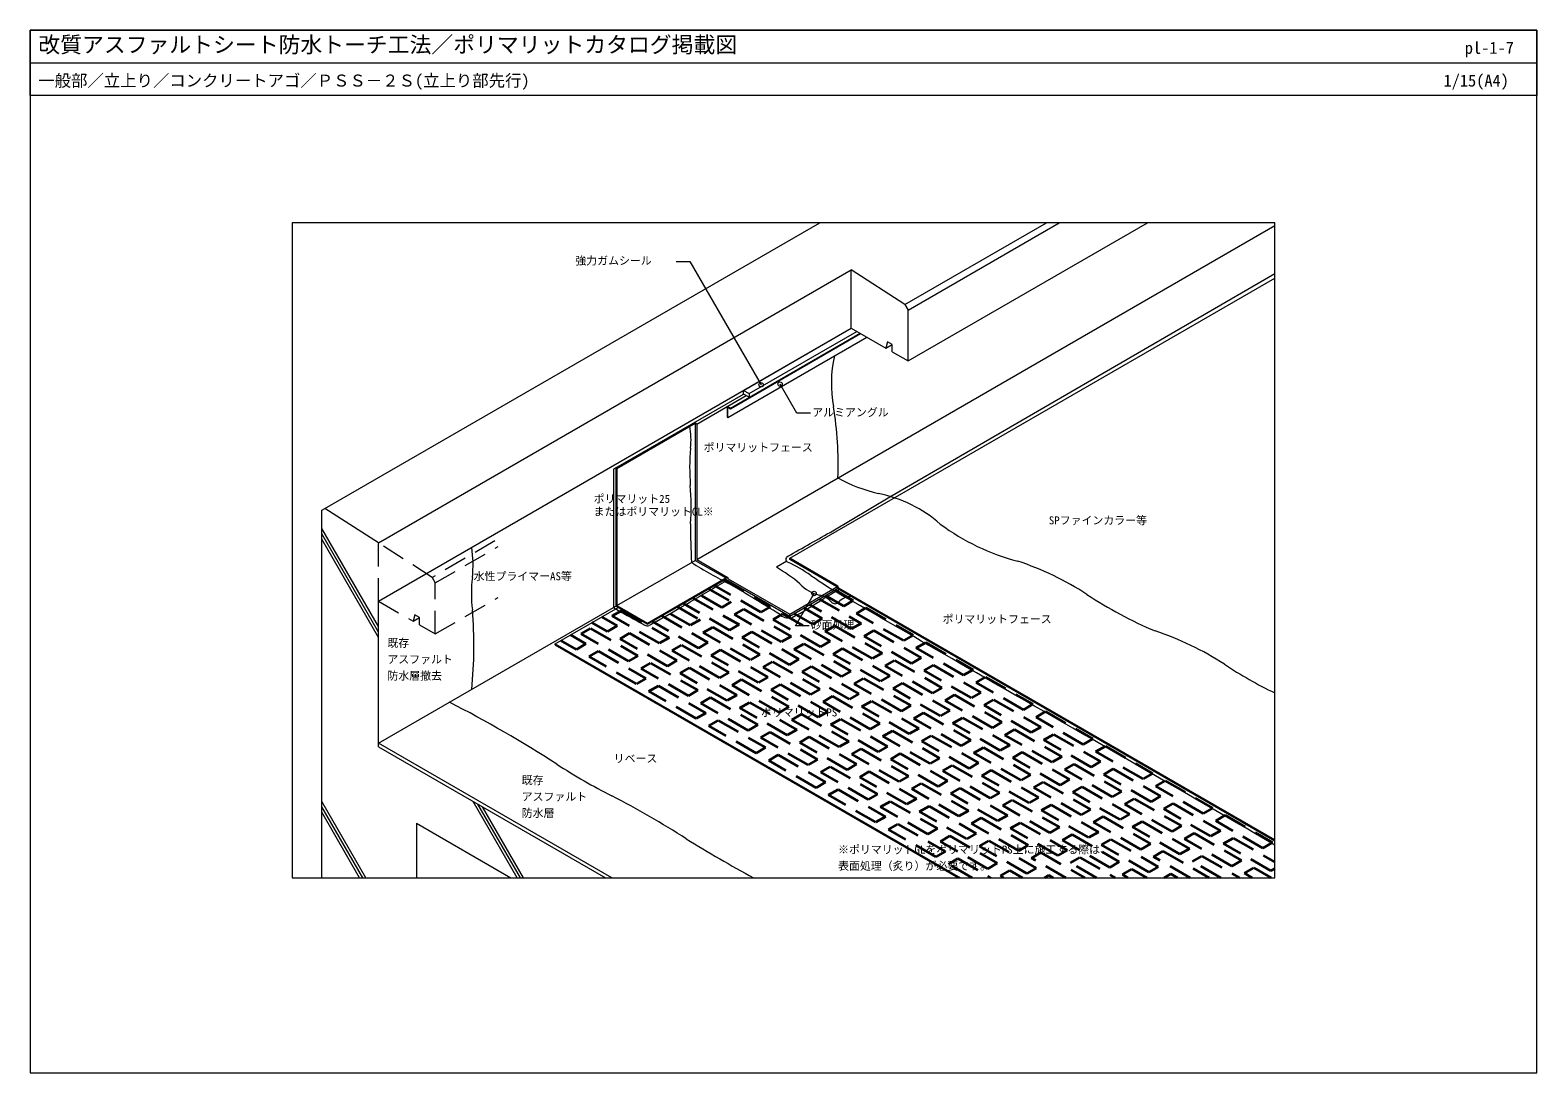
# Model space of a CAD drawing. Units: millimetres, scale not verified. Extents: x -2070 to 2070, y -1433 to 1432.
import ezdxf
from ezdxf.enums import TextEntityAlignment as Align

# ---------------------------------------------------------------- set-up
doc = ezdxf.new("R2010")
doc.units = ezdxf.units.MM
doc.header["$LTSCALE"] = 5
doc.linetypes.add('USER1', pattern=[19.05, 12.7, -6.35])
for name, color, linetype, lineweight in [('0-0_0', 7, 'Continuous', 18), ('0-1_WAKU', 7, 'Continuous', 18), ('0-2_KUTAI', 3, 'Continuous', 18), ('0-3_MOJI', 7, 'Continuous', 18), ('0-4_HATCH', 9, 'Continuous', 18), ('0-5_BOUSUI', 1, 'Continuous', 18), ('0-6_kanamono', 4, 'Continuous', 18), ('0-7_bousui2', 7, 'USER1', 35)]:
    doc.layers.add(name, color=color, linetype=linetype, lineweight=lineweight)
doc.styles.add('ＭＳ ゴシック', font='')
doc.styles.get('ＭＳ ゴシック').set_extended_font_data('MS Gothic')

msp = doc.modelspace()

# ---------------------------------------------------------------- linework, layer by layer
at = {"layer": '0-0_0'}
msp.add_line((-2069.998, 1342.473), (2070.002, 1342.473), dxfattribs=at)
msp.add_lwpolyline([(-1349.998, -896.549), (1350.002, -896.549), (1350.002, 903.451), (-1349.998, 903.451)], close=True, dxfattribs=at)
at = {"layer": '0-1_WAKU'}
for points in [[(-2069.998, -1432.527), (2070.002, -1432.527), (2070.002, 1432.473), (-2069.998, 1432.473)], [(2070.002, 1252.473), (-2069.998, 1252.473), (-2069.998, 1432.473), (2070.002, 1432.473)]]:
    msp.add_lwpolyline(points, close=True, dxfattribs=at)
at = {"layer": '0-2_KUTAI'}
for p, q in [((333.732, 678.85), (722.751, 903.451)), ((342.149, 523.451), (1000.328, 903.451)), ((342.149, 663.451), (757.841, 903.451)), ((-1112.774, 23.451), (186.264, 773.451)), ((186.264, 613.451), (186.264, 773.451)), ((333.732, 678.85), (186.264, 773.451)), ((333.732, 678.85), (342.149, 663.451)), ((342.149, 523.451), (342.149, 663.451)), ((-1112.774, -136.549), (186.264, 613.451)), ((186.264, 613.451), (281.527, 558.451)), ((285.857, 575.951), (281.527, 558.451)), ((281.527, 558.451), (298.848, 568.451)), ((298.848, 568.451), (285.857, 575.951)), ((298.848, 548.451), (298.848, 568.451)), ((298.848, 548.451), (342.149, 523.451)), ((-1268.658, -896.549), (-1268.658, 113.451)), ((-1112.774, 23.451), (-1260.241, 118.051)), ((-1112.774, -536.549), (-1112.774, -136.549)), ((-1112.774, -536.549), (-489.235, -896.549)), ((-1008.851, -746.549), (-1008.851, -896.549)), ((-1008.851, -746.549), (-749.043, -896.549))]:
    msp.add_line(p, q, dxfattribs=at)
at = {"layer": '0-2_KUTAI', "linetype": 'USER1'}
for p, q in [((-1112.774, -136.549), (-1112.774, 23.451)), ((-965.306, -71.15), (-1112.774, 23.451)), ((-792.747, 29.149), (-965.306, -71.15)), ((-956.889, -86.549), (-783.684, 13.451)), ((-965.306, -71.15), (-956.889, -86.549)), ((-956.889, -226.549), (-956.889, -86.549)), ((-1112.774, -136.549), (-1017.511, -191.549)), ((-956.889, -226.549), (-783.684, -126.549)), ((-1013.181, -174.049), (-1017.511, -191.549)), ((-1017.511, -191.549), (-1000.19, -181.549)), ((-1000.19, -181.549), (-1013.181, -174.049)), ((-1000.19, -201.549), (-1000.19, -181.549)), ((-1000.19, -201.549), (-956.889, -226.549))]:
    msp.add_line(p, q, dxfattribs=at)
at = {"layer": '0-2_KUTAI'}
msp.add_lwpolyline([(-1268.658, 113.451), (-1260.241, 118.051), (100.11, 903.451)], dxfattribs=at)
at = {"layer": '0-3_MOJI'}
for p, q in [((-294.683, 796.487), (-257.183, 796.487)), ((-257.183, 796.487), (-61.76, 458.003)), ((37, 379.634), (-9.386, 459.978)), ((74.5, 379.634), (37, 379.634)), ((32.719, -204.403), (84.106, -115.399)), ((70.219, -204.403), (32.719, -204.403))]:
    msp.add_line(p, q, dxfattribs=at)
for centre in [(-61.76, 458.003), (-9.386, 459.978), (84.106, -115.399)]:
    msp.add_circle(centre, 6, dxfattribs=at)
at = {"layer": '0-4_HATCH'}
for p, q in [((-1112.774, -206.549), (-1268.658, 63.451)), ((-1112.774, -221.549), (-1268.658, 48.451)), ((-1112.774, -236.549), (-1268.658, 33.451)), ((-1147.415, -896.549), (-1268.658, -686.549)), ((-1156.075, -896.549), (-1268.658, -701.549)), ((-731.723, -896.549), (-852.966, -686.549)), ((-723.062, -896.549), (-839.976, -694.049)), ((-714.402, -896.549), (-826.985, -701.549)), ((-1164.735, -896.549), (-1268.658, -716.549))]:
    msp.add_line(p, q, dxfattribs=at)
at = {"layer": '0-5_BOUSUI'}
for p, q in [((-238.531, -21.805), (1350.002, 895.335)), ((-93.905, 433.695), (201.853, 604.451)), ((-460.657, 229.951), (-109.493, 432.695)), ((-238.531, 350.195), (-102.565, 428.695)), ((-109.493, 442.695), (-93.905, 433.695)), ((-458.059, 228.451), (-242.861, 352.695)), ((-238.531, 350.195), (-242.861, 352.695)), ((-458.059, 228.451), (-460.657, 229.951)), ((-458.059, -148.549), (-242.861, -24.305)), ((8.754, -27.035), (-19.648, -43.432)), ((-374.054, -197.049), (-158.857, -72.805)), ((-374.054, -200.049), (-158.857, -75.805)), ((16.947, -172.305), (146.85, -97.305)), ((16.947, -177.305), (148.706, -101.233)), ((-1112.774, -526.549), (-460.657, -150.049)), ((-627.8, -253.549), (-454.594, -153.549)), ((-374.054, -200.049), (-374.054, -197.049)), ((16.947, -177.305), (16.947, -172.305)), ((-627.8, -253.549), (485.909, -896.549)), ((-627.8, -256.549), (-627.8, -253.549)), ((-627.8, -256.549), (480.713, -896.549)), ((-471.915, -896.549), (-1112.774, -526.549))]:
    msp.add_line(p, q, dxfattribs=at)
for points in [[(16.947, -22.305), (16.947, -18.305), (1350.002, 751.335)], [(135.835, 56.937), (292.596, 149.992), (1350.002, 763.503)], [(-109.493, 432.695), (-109.493, 442.695), (186.264, 613.451)], [(-93.905, 433.695), (-93.905, 423.695), (-109.493, 432.695)], [(-242.861, 352.695), (-242.861, -24.305), (-158.857, -72.805), (-158.857, -75.805), (16.947, -177.305)], [(-238.531, 350.195), (-238.531, -21.805), (-154.526, -70.305), (-151.928, -74.805), (16.947, -172.305)], [(-460.657, 229.951), (-467.538, 225.978), (-467.538, -154.022)], [(-460.657, 229.951), (-460.657, -150.049), (-374.054, -200.049)], [(-458.059, 228.451), (-458.059, -148.549), (-374.054, -197.049)], [(1350.002, -791.945), (152.118, -100.346), (149.52, -94.846), (16.947, -18.305)], [(1350.002, -795.945), (149.449, -102.805), (146.85, -97.305), (16.947, -22.305)]]:
    msp.add_lwpolyline(points, dxfattribs=at)
for centre, radius, start, end in [((463.905, 460.998), 332.464, 166.707, 190.95795), ((-842.974, 240.089), 993.08, 357.81096, 9.13786), ((-431.999, 308.604), 177.898, 352.12396, 11.52129), ((438.735, 230.813), 696.566, 175.60212, 184.08495), ((-973.888, 123.497), 720.142, 356.25258, 4.59531), ((358.668, 581.886), 433.584, 241.13877, 256.95433), ((186.989, -203.263), 370.187, 48.79255, 78.49947), ((1235.952, 62.49), 1491.303, 179.46445, 183.55049), ((-49209.274, 87106.026), 100062.4, 299.46555, 299.5474), ((797.805, 569.786), 615.809, 233.42551, 255.49431), ((-1145.606, -36.629), 292.748, 353.20046, 9.41081), ((227.955, 695.6), 870.128, 236.48515, 244.52326), ((15.071, -21.233), 8.577, 115.11371, 244.88629), ((-172.145, -420.647), 432.537, 55.11371, 64.88629), ((376.437, -825.055), 842.149, 57.10782, 71.50687), ((-481.825, -115.775), 375.735, 173.20046, 186.79954), ((5087.772, -9280.867), 10589.814, 119.68688, 120.31312), ((-2608.597, 4219.487), 4950.252, 299.68688, 299.73454), ((-221.191, -399.561), 409.203, 49.37572, 60.49324), ((793.377, 964.101), 1255.586, 235.11371, 240.19419), ((-34232.498, -56370.88), 65798.281, 58.66161, 58.7991), ((120.227, -20.466), 101.572, 222.41593, 257.58407), ((84.529, -182.616), 64.46, 42.41593, 77.58407), ((637.965, -1012.088), 1028.353, 118.11425, 120.83767), ((186.512, -171.257), 47.62, 91.15998, 137.58407), ((1458.29, 823.221), 1129.488, 236.43248, 247.24062), ((-1961.976, -259.989), 1111.542, 353.86603, 5.14755), ((567.41, 1638.497), 2069.841, 239.99912, 241.21121), ((-5121.865, 8181.65), 9638.289, 299.68688, 300.31312), ((-412.774, 645.732), 935.174, 297.69142, 304.0484), ((141.737, -130.349), 13.029, 222.41593, 317.58407), ((-28185.632, -49624.2), 57045.007, 59.80581, 60.19419), ((4075.712, 7847.97), 9201.751, 240.68625, 240.99793), ((-360.916, -153.088), 52.958, 242.12503, 253.908), ((-373.015, -194.723), 9.602, 254.41266, 295.23453), ((724.822, -2074.142), 2167.007, 119.68688, 120.31312), ((15.901, -143.205), 39.569, 226.42255, 278.58939), ((754.212, -1016.984), 842.149, 57.10782, 71.50687), ((-52469.972, -93154.773), 106886.8, 59.76664, 60.29005), ((1861.013, 671.87), 1177.094, 236.51272, 244.27009), ((-2484.207, -3470.631), 3434.524, 57.17473, 62.86797), ((317.243, 868.732), 1730.571, 237.1132, 242.8868), ((-1539.458, -2757.518), 2343.374, 57.1132, 62.8868), ((1707.123, 2411.695), 3761.139, 238.33936, 241.59242)]:
    msp.add_arc(centre, radius, start, end, dxfattribs=at)
at = {"layer": '0-6_kanamono'}
for p, q in [((-153.227, 367.945), (229.133, 588.701)), ((-145.866, 393.695), (210.513, 599.451)), ((-145.866, 392.195), (211.812, 598.701))]:
    msp.add_line(p, q, dxfattribs=at)
msp.add_lwpolyline([(-145.866, 393.695), (-154.526, 398.695), (-154.526, 368.695), (-153.227, 367.945), (-153.227, 396.445), (-145.866, 392.195)], close=True, dxfattribs=at)
at = {"layer": '0-7_bousui2'}
for points in [[(-163.528, -78.502), (-36.68, -151.738), (-62.661, -166.738), (-189.509, -93.502)], [(-205.634, -102.811), (-143.737, -138.547), (-169.718, -153.547), (-231.614, -117.811)], [(140.982, -105.693), (191.62, -134.928), (165.64, -149.928), (115.002, -120.693)], [(-291.04, -152.121), (-229.144, -187.857), (-255.124, -202.857), (-317.021, -167.121)], [(-248.935, -127.811), (-122.087, -201.047), (-148.067, -216.047), (-274.916, -142.811)], [(55.576, -155.002), (106.214, -184.238), (80.233, -199.238), (29.595, -170.002)], [(97.681, -130.693), (213.271, -197.428), (187.29, -212.428), (71.7, -145.693)], [(-500.288, -179.93), (-457.444, -204.666), (-483.425, -219.666), (-526.269, -194.93)], [(-334.341, -177.121), (-207.493, -250.357), (-233.474, -265.357), (-360.322, -192.121)], [(-585.694, -229.24), (-542.851, -253.975), (-568.831, -268.975), (-611.675, -244.24)], [(-585.694, -229.24), (-542.851, -253.975), (-568.831, -268.975), (-611.675, -244.24)], [(775.573, -896.549), (681.379, -842.166), (707.36, -827.166), (827.535, -896.549)], [(1117.199, -896.549), (1016.737, -838.547), (1042.718, -823.547), (1169.16, -896.549)], [(1350.002, -871.137), (1339.104, -877.428), (1209.2, -802.428), (1235.181, -787.428), (1350.002, -853.72)], [(518.158, -896.549), (453.079, -858.975), (479.059, -843.975), (570.119, -896.549)], [(859.784, -896.549), (788.436, -855.357), (814.417, -840.357), (911.745, -896.549)], [(1201.409, -896.549), (1123.794, -851.738), (1149.775, -836.738), (1253.371, -896.549)], [(1288.012, -896.549), (1266.688, -884.238), (1292.669, -869.238), (1339.973, -896.549)], [(604.76, -896.549), (595.973, -891.475), (621.953, -876.475), (656.722, -896.549)], [(717.089, -896.549), (729.011, -889.666), (740.932, -896.549)], [(946.386, -896.549), (931.33, -887.857), (957.311, -872.857), (998.348, -896.549)], [(1046.178, -896.549), (1064.368, -886.047), (1082.558, -896.549)]]:
    msp.add_lwpolyline(points, dxfattribs=at)
for points in [[(-470.435, -177.166), (-444.454, -162.166), (-314.55, -237.166), (-340.531, -252.166)], [(-135.077, -173.547), (-109.096, -158.547), (20.808, -233.547), (-5.173, -248.547)], [(200.281, -169.928), (226.261, -154.928), (356.165, -229.928), (330.184, -244.928)], [(-28.02, -186.738), (-2.039, -171.738), (127.865, -246.738), (101.884, -261.738)], [(114.874, -219.238), (140.855, -204.238), (270.759, -279.238), (244.778, -294.238)], [(-555.841, -226.475), (-529.86, -211.475), (-399.956, -286.475), (-425.937, -301.475)], [(-448.784, -239.666), (-422.803, -224.666), (-292.899, -299.666), (-318.88, -314.666)], [(-220.483, -222.857), (-194.503, -207.857), (-64.599, -282.857), (-90.58, -297.857)], [(-113.426, -236.047), (-87.446, -221.047), (42.458, -296.047), (16.477, -311.047)], [(221.931, -232.428), (247.912, -217.428), (377.816, -292.428), (351.835, -307.428)], [(-534.19, -288.975), (-508.21, -273.975), (-378.306, -348.975), (-404.287, -363.975)], [(-305.89, -272.166), (-279.909, -257.166), (-150.005, -332.166), (-175.986, -347.166)], [(-198.833, -285.357), (-172.852, -270.357), (-42.948, -345.357), (-68.929, -360.357)], [(29.468, -268.547), (55.449, -253.547), (185.352, -328.547), (159.372, -343.547)], [(136.525, -281.738), (162.506, -266.738), (292.409, -341.738), (266.429, -356.738)], [(364.826, -264.928), (390.806, -249.928), (520.71, -324.928), (494.729, -339.928)], [(-391.296, -321.475), (-365.315, -306.475), (-235.412, -381.475), (-261.392, -396.475)], [(-284.239, -334.666), (-258.258, -319.666), (-128.355, -394.666), (-154.335, -409.666)], [(-55.939, -317.857), (-29.958, -302.857), (99.946, -377.857), (73.965, -392.857)], [(51.118, -331.047), (77.099, -316.047), (207.003, -391.047), (181.022, -406.047)], [(279.419, -314.238), (305.4, -299.238), (435.304, -374.238), (409.323, -389.238)], [(386.476, -327.428), (412.457, -312.428), (542.361, -387.428), (516.38, -402.428)], [(-369.646, -383.975), (-343.665, -368.975), (-213.761, -443.975), (-239.742, -458.975)], [(-141.345, -367.166), (-115.364, -352.166), (14.54, -427.166), (-11.441, -442.166)], [(-34.288, -380.357), (-8.307, -365.357), (121.597, -440.357), (95.616, -455.357)], [(194.013, -363.547), (219.993, -348.547), (349.897, -423.547), (323.916, -438.547)], [(301.07, -376.738), (327.05, -361.738), (456.954, -436.738), (430.974, -451.738)], [(529.37, -359.928), (555.351, -344.928), (685.255, -419.928), (659.274, -434.928)], [(-226.751, -416.475), (-200.771, -401.475), (-70.867, -476.475), (-96.848, -491.475)], [(108.606, -412.857), (134.587, -397.857), (264.491, -472.857), (238.51, -487.857)], [(215.663, -426.047), (241.644, -411.047), (371.548, -486.047), (345.567, -501.047)], [(443.964, -409.238), (469.945, -394.238), (599.848, -469.238), (573.868, -484.238)], [(551.021, -422.428), (577.002, -407.428), (706.906, -482.428), (680.925, -497.428)], [(-119.694, -429.666), (-93.714, -414.666), (36.19, -489.666), (10.209, -504.666)], [(23.2, -462.166), (49.181, -447.166), (179.084, -522.166), (153.104, -537.166)], [(358.557, -458.547), (384.538, -443.547), (514.442, -518.547), (488.461, -533.547)], [(693.915, -454.928), (719.896, -439.928), (849.8, -514.928), (823.819, -529.928)], [(-205.101, -478.975), (-179.12, -463.975), (-49.216, -538.975), (-75.197, -553.975)], [(-62.207, -511.475), (-36.226, -496.475), (93.678, -571.475), (67.697, -586.475)], [(130.257, -475.357), (156.238, -460.357), (286.141, -535.357), (260.161, -550.357)], [(273.151, -507.857), (299.132, -492.857), (429.036, -567.857), (403.055, -582.857)], [(465.615, -471.738), (491.595, -456.738), (621.499, -531.738), (595.518, -546.738)], [(608.509, -504.238), (634.49, -489.238), (764.393, -564.238), (738.413, -579.238)], [(44.85, -524.666), (70.831, -509.666), (200.735, -584.666), (174.754, -599.666)], [(380.208, -521.047), (406.189, -506.047), (536.093, -581.047), (510.112, -596.047)], [(715.566, -517.428), (741.547, -502.428), (871.45, -577.428), (845.47, -592.428)], [(858.46, -549.928), (884.441, -534.928), (1014.345, -609.928), (988.364, -624.928)], [(-40.556, -573.975), (-14.575, -558.975), (115.329, -633.975), (89.348, -648.975)], [(187.745, -557.166), (213.725, -542.166), (343.629, -617.166), (317.648, -632.166)], [(294.802, -570.357), (320.782, -555.357), (450.686, -630.357), (424.706, -645.357)], [(523.102, -553.547), (549.083, -538.547), (678.987, -613.547), (653.006, -628.547)], [(630.159, -566.738), (656.14, -551.738), (786.044, -626.738), (760.063, -641.738)], [(102.338, -606.475), (128.319, -591.475), (258.223, -666.475), (232.242, -681.475)], [(209.395, -619.666), (235.376, -604.666), (365.28, -679.666), (339.299, -694.666)], [(437.696, -602.857), (463.677, -587.857), (593.58, -662.857), (567.6, -677.857)], [(544.753, -616.047), (570.734, -601.047), (700.638, -676.047), (674.657, -691.047)], [(773.054, -599.238), (799.034, -584.238), (928.938, -659.238), (902.957, -674.238)], [(880.111, -612.428), (906.091, -597.428), (1035.995, -672.428), (1010.014, -687.428)], [(123.989, -668.975), (149.97, -653.975), (279.873, -728.975), (253.893, -743.975)], [(352.289, -652.166), (378.27, -637.166), (508.174, -712.166), (482.193, -727.166)], [(459.347, -665.357), (485.327, -650.357), (615.231, -725.357), (589.25, -740.357)], [(687.647, -648.547), (713.628, -633.547), (843.532, -708.547), (817.551, -723.547)], [(794.704, -661.738), (820.685, -646.738), (950.589, -721.738), (924.608, -736.738)], [(1023.005, -644.928), (1048.986, -629.928), (1178.889, -704.928), (1152.909, -719.928)], [(266.883, -701.475), (292.864, -686.475), (422.768, -761.475), (396.787, -776.475)], [(373.94, -714.666), (399.921, -699.666), (529.825, -774.666), (503.844, -789.666)], [(602.241, -697.857), (628.221, -682.857), (758.125, -757.857), (732.145, -772.857)], [(709.298, -711.047), (735.279, -696.047), (865.182, -771.047), (839.202, -786.047)], [(937.598, -694.238), (963.579, -679.238), (1093.483, -754.238), (1067.502, -769.238)], [(1044.655, -707.428), (1070.636, -692.428), (1200.54, -767.428), (1174.559, -782.428)], [(516.834, -747.166), (542.815, -732.166), (672.719, -807.166), (646.738, -822.166)], [(852.192, -743.547), (878.173, -728.547), (1008.077, -803.547), (982.096, -818.547)], [(959.249, -756.738), (985.23, -741.738), (1115.134, -816.738), (1089.153, -831.738)], [(1187.55, -739.928), (1213.53, -724.928), (1343.434, -799.928), (1317.453, -814.928)], [(288.534, -763.975), (314.514, -748.975), (444.418, -823.975), (418.438, -838.975)], [(431.428, -796.475), (457.409, -781.475), (587.312, -856.475), (561.332, -871.475)], [(623.891, -760.357), (649.872, -745.357), (779.776, -820.357), (753.795, -835.357)], [(766.786, -792.857), (792.766, -777.857), (922.67, -852.857), (896.689, -867.857)], [(1102.143, -789.238), (1128.124, -774.238), (1258.028, -849.238), (1232.047, -864.238)], [(538.485, -809.666), (564.466, -794.666), (694.37, -869.666), (668.389, -884.666)], [(873.843, -806.047), (899.823, -791.047), (1029.727, -866.047), (1003.746, -881.047)]]:
    msp.add_lwpolyline(points, close=True, dxfattribs=at)

# ---------------------------------------------------------------- texts
at = {"layer": '0-1_WAKU', "style": 'ＭＳ ゴシック'}
for s, height, p in [('改質アスファルトシート防水トーチ工法／ポリマリットカタログ掲載図', 43.99, (-2047.498, 1357.473)), ('pl-1-7', 32.99, (1872.07, 1357.473)), ('一般部／立上り／コンクリートアゴ／ＰＳＳ－２Ｓ(立上り部先行)', 32.99, (-2047.498, 1267.473)), ('1/15(A4)', 32.99, (1813.593, 1267.473))]:
    msp.add_text(s, height=height, dxfattribs=at).set_placement(p, align=Align.BOTTOM_LEFT)
at = {"layer": '0-3_MOJI', "style": 'ＭＳ ゴシック'}
for s, p in [('強力ガムシール', (-572.077, 781.487)), ('アルミアングル', (79, 364.634)), ('ポリマリットフェース', (-219.472, 268.328)), ('ポリマリット25', (-521.601, 126.88)), ('またはポリマリットGL※', (-521.601, 91.88)), ('SPファインカラー等', (728.955, 67.938)), ('水性プライマーAS等', (-851.42, -85.666)), ('砂面処理', (74.719, -219.403)), ('ポリマリットフェース', (436.989, -203.452)), ('既存', (-1088.364, -269.024)), ('アスファルト', (-1088.364, -314.024)), ('防水層撤去', (-1088.364, -359.024)), ('ポリマリットPS', (-62.301, -459.792)), ('リベース', (-466.732, -586.453)), ('既存', (-719.392, -646.272)), ('アスファルト', (-719.392, -691.272)), ('防水層', (-719.392, -736.272)), ('※ポリマリットGLをポリマリットPS上に施工する際は、', (150.002, -836.549)), ('表面処理（炙り）が必要です。', (150.002, -881.549))]:
    msp.add_text(s, height=21.99, dxfattribs=at).set_placement(p, align=Align.BOTTOM_LEFT)

doc.saveas('drawing.dxf')
